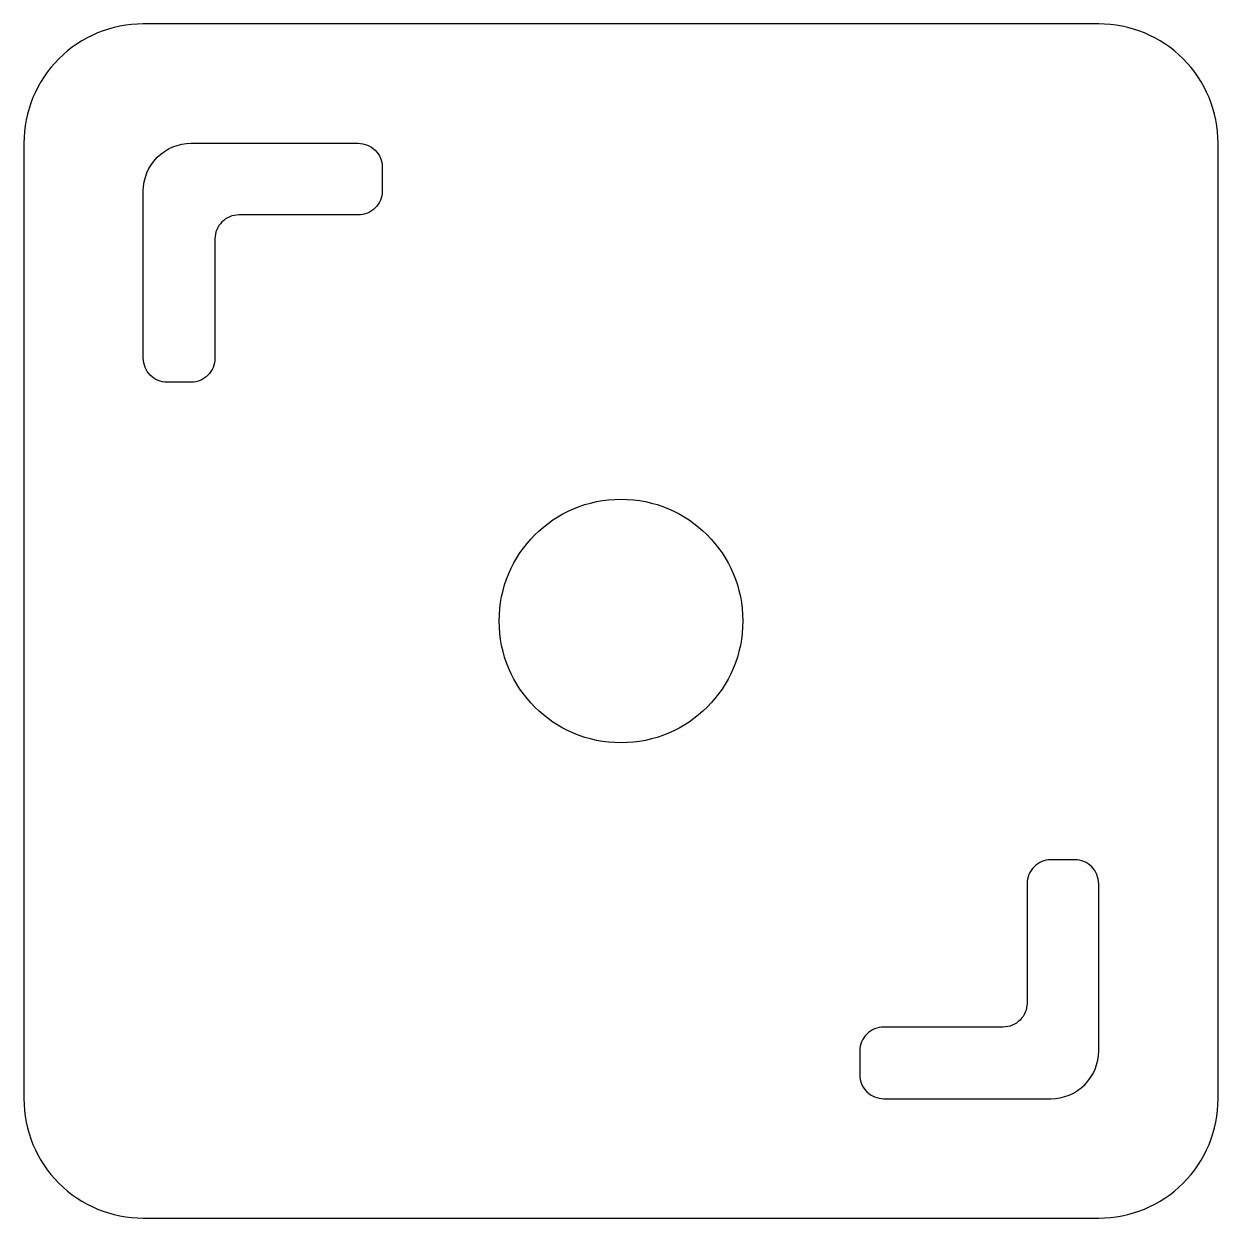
# Model space of a CAD drawing. Extents: x -25 to 25, y -25 to 25.
import ezdxf

# ---------------------------------------------------------------- set-up
doc = ezdxf.new("R2010")
doc.units = 0

msp = doc.modelspace()

# ---------------------------------------------------------------- linework, layer by layer
at = {"layer": '1'}
for points in [[(25, 20, 0.414214), (20, 25), (-20, 25, 0.414214), (-25, 20), (-25, -20, 0.414214), (-20, -25), (20, -25, 0.414214), (25, -20)], [(-10, 19), (-10, 18, -0.414214), (-11, 17), (-16, 17, 0.414214), (-17, 16), (-17, 11, -0.414214), (-18, 10), (-19, 10, -0.414214), (-20, 11), (-20, 18, -0.414214), (-18, 20), (-11, 20, -0.414214)], [(20, -11, 0.414214), (19, -10), (18, -10, 0.414214), (17, -11), (17, -16, -0.414214), (16, -17), (11, -17, 0.414214), (10, -18), (10, -19, 0.414214), (11, -20), (18, -20, 0.414214), (20, -18)]]:
    msp.add_lwpolyline(points, format="xyb", close=True, dxfattribs=at)
msp.add_circle((0, 0), 5.1, dxfattribs=at)

doc.saveas('drawing.dxf')
